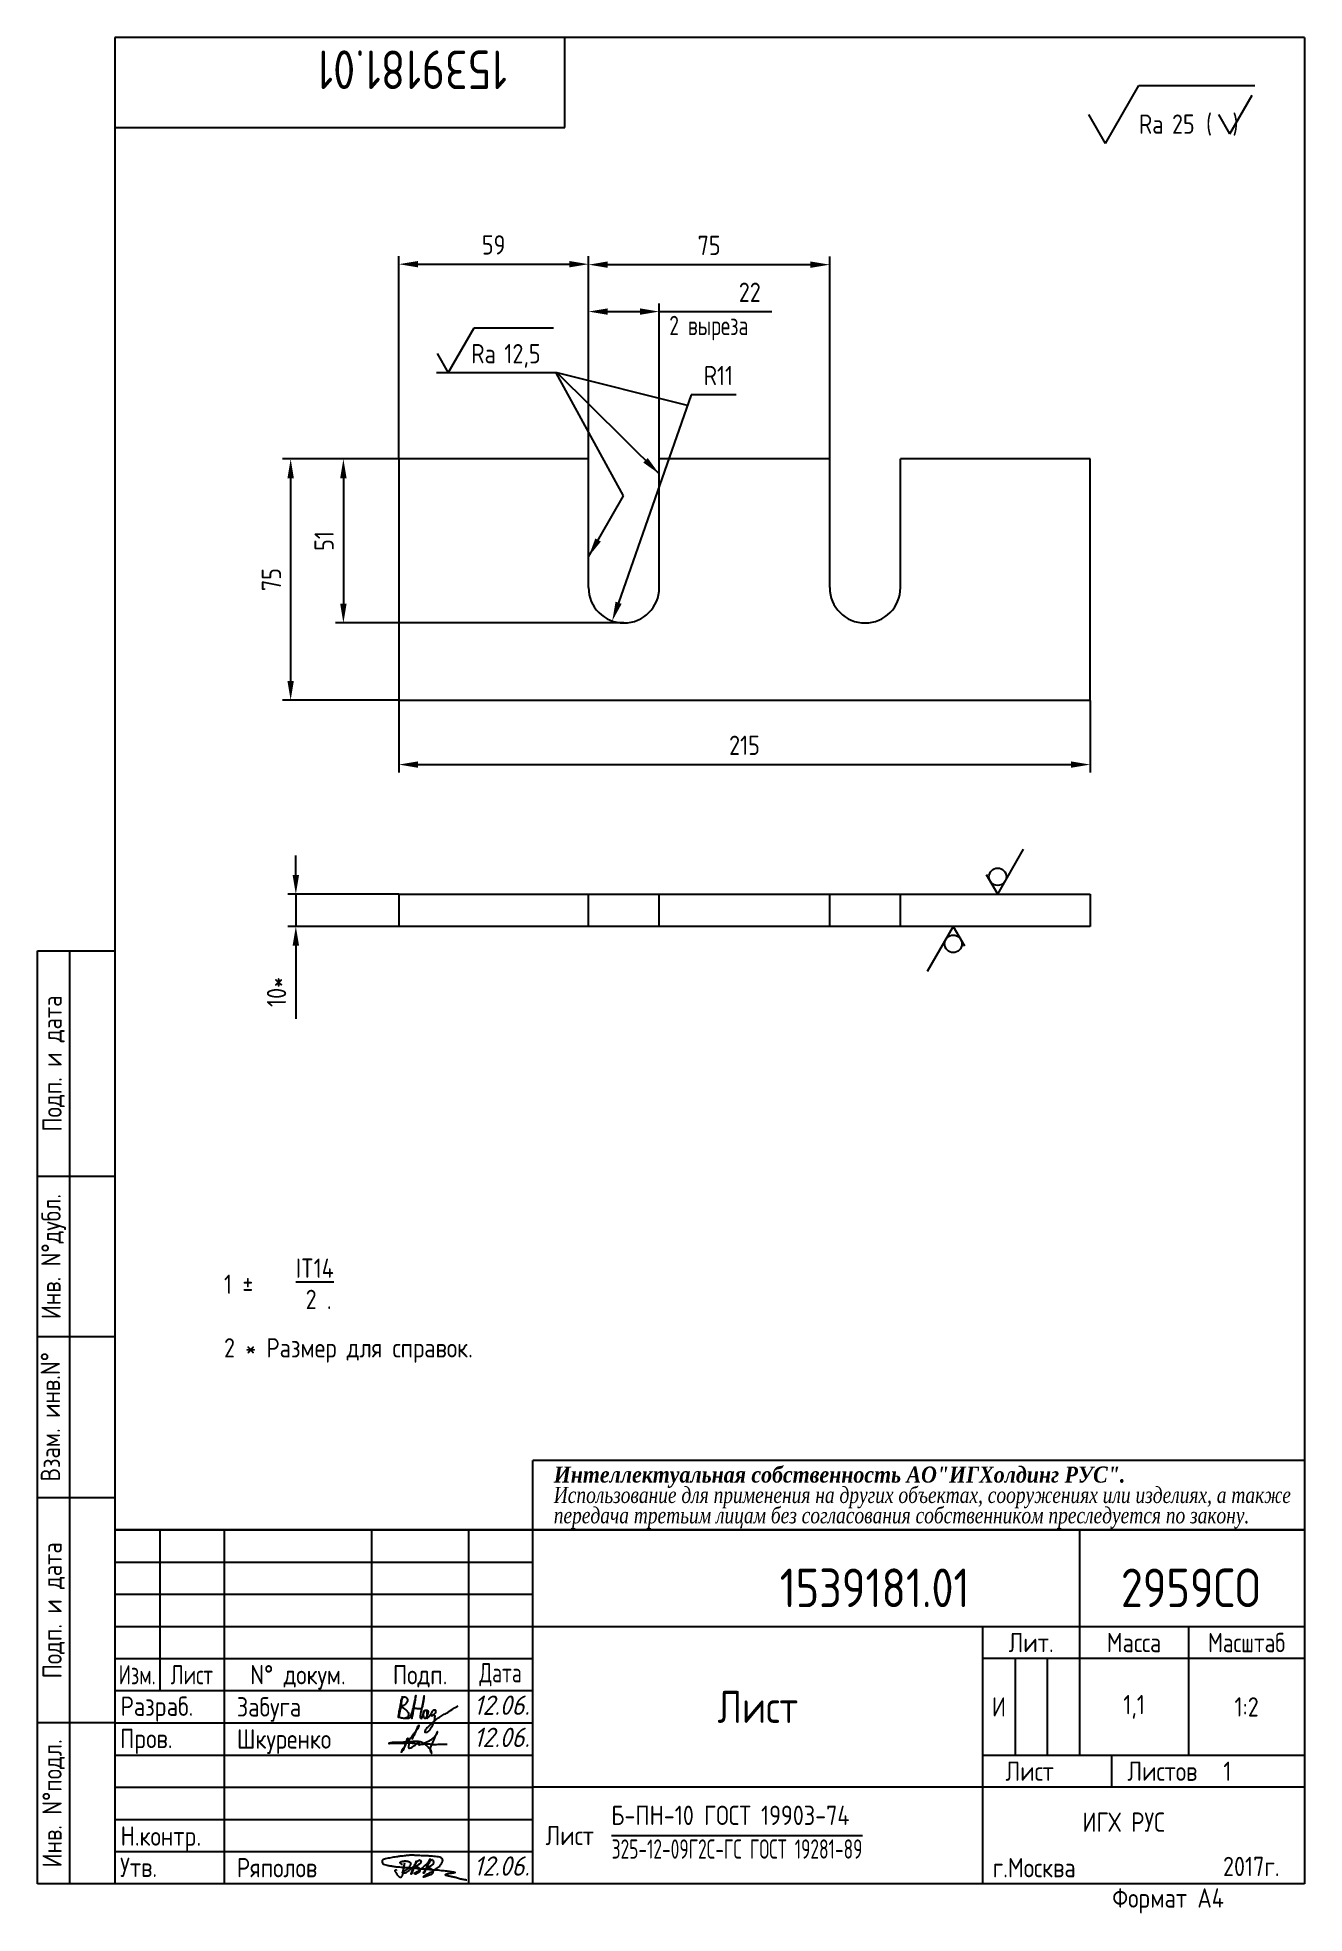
# Paper-space layout 'A4_protect' of a CAD drawing. Header units: millimetres. Extents: x 8 to 205, y 0 to 292.
# The model-space entities are those that its viewports show. They can reach past a viewport. Long polylines and large blocks are cut down to what shows.
import ezdxf
from ezdxf.enums import TextEntityAlignment as Align

# ---------------------------------------------------------------- set-up
doc = ezdxf.new("R2010")
doc.units = ezdxf.units.MM
doc.header["$LTSCALE"] = 0.2
for name, color, linetype in [('Bord', 1, 'Continuous'), ('Cont', 6, 'Continuous'), ('Dim', 7, 'Continuous'), ('Text', 3, 'Continuous'), ('Textb', 6, 'Continuous'), ('Vporti', 7, 'Continuous')]:
    doc.layers.add(name, color=color, linetype=linetype)
doc.layers.get('Vporti').off()
doc.styles.add('eskduhp', font='eskduhp.shx', dxfattribs={"oblique": 15})
doc.styles.add('Style1', font='romans.shx', dxfattribs={"width": 0.8})
doc.styles.add('Text1', font='', dxfattribs={"width": 0.8})
doc.styles.add('Text2', font='', dxfattribs={"width": 0.9})
doc.styles.get('Text1').set_extended_font_data('Times New Roman Cyr', italic=True, bold=True)
doc.styles.get('Text2').set_extended_font_data('Times New Roman Cyr', italic=True)
doc.dimstyles.new('Lin', dxfattribs={"dimtxt": 3, "dimasz": 3, "dimexe": 1.25, "dimexo": 0, "dimgap": 1, "dimtad": 1, "dimtoh": 1, "dimtxsty": 'Style1', "dimcen": 2.5, "dimclrt": 3, "dimadec": 0, "dimazin": 0, "dimtfac": 1, "dimtmove": 0, "dimatfit": 3, "dimldrblk": 'NONE', "dimfxl": 1, "dimarcsym": 0})
doc.dimstyles.new('Lin2', dxfattribs={"dimscale": 2, "dimtxt": 3, "dimasz": 3, "dimexe": 1.25, "dimexo": 0, "dimgap": 1.5, "dimtad": 1, "dimtxsty": 'Style1', "dimcen": 2.5, "dimclrt": 3, "dimadec": 0, "dimazin": 0, "dimtfac": 1, "dimtmove": 0, "dimatfit": 3, "dimldrblk": 'DOT', "dimfxl": 1, "dimarcsym": 0})
doc.dimstyles.new('Rad2_5', dxfattribs={"dimscale": 2.5, "dimtxt": 3, "dimasz": 3, "dimexe": 1.25, "dimexo": 0, "dimgap": 1.5, "dimtad": 1, "dimtoh": 1, "dimtxsty": 'Style1', "dimcen": 2.5, "dimclrt": 3, "dimadec": 0, "dimazin": 0, "dimtfac": 1, "dimtmove": 0, "dimatfit": 3, "dimfxl": 1, "dimarcsym": 0})

# ---------------------------------------------------------------- blocks, each defined once
blk = doc.blocks.new('A4')
at = {"layer": 'Bord'}
for p, q in [((20, 55), (85, 55)), ((20, 50), (85, 50)), ((20, 45), (85, 45)), ((160, 40), (160, 25)), ((165, 40), (165, 25)), ((20, 30), (85, 30)), ((20, 25), (85, 25)), ((20, 20), (85, 20)), ((20, 15), (85, 15)), ((20, 10), (85, 10))]:
    blk.add_line(p, q, dxfattribs=at)
at = {"layer": 'Cont'}
for p, q in [((205, 292), (20, 292)), ((20, 292), (20, 5)), ((90, 278), (90, 292)), ((205, 292), (205, 5)), ((20, 278), (90, 278)), ((8, 5), (8, 150)), ((8, 150), (20, 150)), ((13, 5), (13, 150)), ((8, 115), (20, 115)), ((20, 90), (8, 90)), ((20, 65), (8, 65)), ((205, 60), (20, 60)), ((20, 60), (205, 60)), ((27, 60), (27, 35)), ((37, 60), (37, 5)), ((60, 5), (60, 60)), ((75, 60), (75, 5)), ((85, 5), (85, 60)), ((170, 60), (170, 25)), ((85, 45), (205, 45)), ((155, 5), (155, 45)), ((187, 25), (187, 45)), ((20, 40), (85, 40)), ((205, 40), (155, 40)), ((85, 35), (20, 35)), ((20, 30), (8, 30)), ((155, 25), (205, 25)), ((175, 25), (175, 20)), ((205, 20), (85, 20)), ((20, 5), (8, 5)), ((205, 5), (20, 5))]:
    blk.add_line(p, q, dxfattribs=at)
at = {"layer": 'Text', "style": 'Style1', "width": 0.8}
for s, p in [('Подп. и дата', (10.5, 132.5)), ('Инв. N%%dдубл.', (10.5, 102.5)), ('Взам. инв.N%%d ', (10, 78.38)), ('Подп. и дата', (10.5, 47.5)), ('Инв. N%%dподл.', (10.5, 17.5))]:
    blk.add_text(s, height=3, rotation=90, dxfattribs=at).set_placement(p, align=Align.MIDDLE)
at = {"layer": 'Text', "style": 'Style1'}
for s, width, p in [('Лит.', 0.8, (162.5, 42.5)), ('Масса', 0.8, (178.5, 42.5)), ('Масштаб', 0.75, (196, 42.5)), ('Изм.', 0.7, (23.5, 37.5)), ('Лист', 0.7, (32, 37.5)), ('N%%d докум.', 0.8, (48.5, 37.5)), ('Подп.', 0.8, (67.5, 37.5)), ('Лист', 0.8, (162.27, 22.5)), ('Листов', 0.8, (182.9, 22.5))]:
    blk.add_text(s, height=3, dxfattribs=dict(at, width=width)).set_placement(p, align=Align.MIDDLE_CENTER)
at = {"layer": 'Text', "style": 'Style1', "width": 0.7}
blk.add_text('Дата', height=3, dxfattribs=at).set_placement((80, 37.5), align=Align.MIDDLE)
at = {"layer": 'Text', "style": 'Style1', "width": 0.8}
for s, p in [('Разpаб.', (20.92, 31.1)), ('Пpов.', (20.84, 26.08)), ('Н.контp.', (20.92, 10.92)), ('Утв.', (20.84, 6.06)), ('Фоpмат А4', (175.11, 1.29))]:
    blk.add_text(s, height=3, dxfattribs=at).set_placement(p)
for tag, p in [('И', (157.49, 32.5)), ('700', (178.5, 32.5)), ('1:20', (196, 32.5))]:
    blk.add_attdef(tag, text='', height=3, dxfattribs=at).set_placement(p, align=Align.MIDDLE)
blk.add_attdef('Сборочный_чертеж', text='', height=3, dxfattribs=at).set_placement((120, 21.3), align=Align.CENTER)
for tag, p in [('1', (171.12, 22.5)), ('2', (193, 22.5))]:
    blk.add_attdef(tag, text='', height=3, dxfattribs=at).set_placement(p, align=Align.MIDDLE_CENTER)
blk.add_attdef('ГОСТ_СОРТАМЕНТА', (98.19, 14), '', height=3, dxfattribs=at)
blk.add_attdef('ЛИСТ', text='', height=3, dxfattribs=at).set_placement((85.99, 12.5), align=Align.MIDDLE_LEFT)
at = {"layer": 'Text', "style": 'Style1', "width": 0.7}
blk.add_attdef('%%OГОСТ_ТЕХ._ТРЕБОВАНИЙ', text='', height=3, dxfattribs=at).set_placement((98.19, 8), align=Align.BOTTOM_LEFT)
at = {"layer": 'Textb', "style": 'Style1', "width": 0.8}
blk.add_attdef('1234567', (81, 290), '', height=6, rotation=180, dxfattribs=at)
blk.add_attdef('1234567', (123.4, 48), '', height=6, dxfattribs=at)
for tag, height, p in [('123ХЯ', 6, (183.62, 48)), ('НАИМЕНОВАНИЕ', 5, (120, 30))]:
    blk.add_attdef(tag, text='', height=height, dxfattribs=at).set_placement(p, align=Align.CENTER)
blk = doc.blocks.new('A$C314368CF')
at = {"layer": 'Text'}
for q in [(7.18, 6), (1.98, 3)]:
    blk.add_line((3.72, 0), q, dxfattribs=at)
at = {"layer": 'Text', "style": 'Style1', "width": 0.8}
blk.add_text('(  )', height=3, dxfattribs=at).set_placement((0, 0))
blk = doc.blocks.new('sherISO_17')
at = {"layer": 'Cont'}
for p, q in [((-30.94, -16.46), (-25.74, -7.46)), ((-25.74, -7.46), (-7.72, -7.46)), ((-30.94, -16.46), (-33.54, -11.96))]:
    blk.add_line(p, q, dxfattribs=at)
blk.add_blockref('A$C314368CF', (-15.31, -14.96))
at = {"layer": 'Textb', "style": 'Style1', "width": 0.8}
blk.add_text('Ra', height=3, dxfattribs=at).set_placement((-25.74, -14.96))
blk.add_attdef('25', (-20.6, -14.96), '', height=3, dxfattribs=at)
blk = doc.blocks.new('*D12')
at = {"layer": 'Defpoints', "color": 0, "transparency": 16777216}
for p in [(-326.37, -132.84), (-360, -207.84), (-326.37, -207.84)]:
    blk.add_point(p, dxfattribs=at)
at = {"layer": 'Dim', "color": 0, "lineweight": -2, "transparency": 16777216}
for p, q in [((-326.37, -132.84), (-362.5, -132.84)), ((-360, -138.84), (-360, -201.84)), ((-326.37, -207.84), (-362.5, -207.84))]:
    blk.add_line(p, q, dxfattribs=at)
at = {"layer": 'Dim', "color": 0, "transparency": 16777216}
for points in [[(-361, -138.84), (-359, -138.84), (-360, -132.84)], [(-361, -201.84), (-359, -201.84), (-360, -207.84)]]:
    blk.add_solid(points, dxfattribs=at)
at = {"layer": 'Dim', "color": 3, "transparency": 16777216, "insert": (-366, -170.34), "char_height": 6, "attachment_point": 5, "rotation": 90, "style": 'Style1'}
blk.add_mtext('75', dxfattribs=at)
blk = doc.blocks.new('_Dot')
at = {"color": 0, "linetype": 'ByBlock', "lineweight": -2}
blk.add_line((-0.5, 0), (-1, 0), dxfattribs=at)
at = {"color": 0, "linetype": 'ByBlock', "const_width": 0.5}
blk.add_lwpolyline([(-0.25, 0, 1), (0.25, 0, 1)], format="xyb", close=True, dxfattribs=at)
blk = doc.blocks.new('*D13')
at = {"layer": 'Defpoints', "color": 0, "transparency": 16777216}
for p in [(-326.37, -207.99), (-111.37, -207.99), (-111.37, -227.87)]:
    blk.add_point(p, dxfattribs=at)
at = {"layer": 'Dim', "color": 0, "lineweight": -2, "transparency": 16777216}
for p, q in [((-326.37, -207.99), (-326.37, -230.37)), ((-111.37, -207.99), (-111.37, -230.37)), ((-320.37, -227.87), (-117.37, -227.87))]:
    blk.add_line(p, q, dxfattribs=at)
at = {"layer": 'Dim', "color": 0, "transparency": 16777216}
for points in [[(-320.37, -226.87), (-320.37, -228.87), (-326.37, -227.87)], [(-117.37, -226.87), (-117.37, -228.87), (-111.37, -227.87)]]:
    blk.add_solid(points, dxfattribs=at)
at = {"layer": 'Dim', "color": 3, "transparency": 16777216, "insert": (-218.87, -221.87), "char_height": 6, "attachment_point": 5, "style": 'Style1'}
blk.add_mtext('215', dxfattribs=at)
blk = doc.blocks.new('*D14')
at = {"layer": 'Defpoints', "color": 0, "transparency": 16777216}
for p in [(-325.79, -132.84), (-343.6, -183.84), (-256.37, -183.84)]:
    blk.add_point(p, dxfattribs=at)
at = {"layer": 'Dim', "color": 0, "lineweight": -2, "transparency": 16777216}
for p, q in [((-325.79, -132.84), (-346.1, -132.84)), ((-343.6, -138.84), (-343.6, -177.84)), ((-256.37, -183.84), (-346.1, -183.84))]:
    blk.add_line(p, q, dxfattribs=at)
at = {"layer": 'Dim', "color": 0, "transparency": 16777216}
for points in [[(-344.6, -138.84), (-342.6, -138.84), (-343.6, -132.84)], [(-344.6, -177.84), (-342.6, -177.84), (-343.6, -183.84)]]:
    blk.add_solid(points, dxfattribs=at)
at = {"layer": 'Dim', "color": 3, "transparency": 16777216, "insert": (-349.6, -158.34), "char_height": 6, "attachment_point": 5, "rotation": 90, "style": 'Style1'}
blk.add_mtext('51', dxfattribs=at)
blk = doc.blocks.new('sherISO_01')
at = {"layer": 'Text'}
blk.add_line((4.04, 7), (16.36, 7), dxfattribs=at)
blk.add_lwpolyline([(-1.73, 3), (0, 0), (4.04, 7)], dxfattribs=at)
at = {"layer": 'Text', "style": 'Style1', "width": 0.8}
blk.add_text('Ra', height=3, dxfattribs=at).set_placement((3.58, 1.5))
blk.add_attdef('12,5', (8.73, 1.5), '', height=3, dxfattribs=at)
blk = doc.blocks.new('*D16')
at = {"layer": 'Defpoints', "color": 0, "transparency": 16777216}
for p in [(-267.37, -72.29), (-326.37, -132.84), (-267.37, -132.84)]:
    blk.add_point(p, dxfattribs=at)
at = {"layer": 'Dim', "color": 0, "lineweight": -2, "transparency": 16777216}
for p, q in [((-326.37, -132.84), (-326.37, -69.79)), ((-267.37, -132.84), (-267.37, -69.79)), ((-320.37, -72.29), (-273.37, -72.29))]:
    blk.add_line(p, q, dxfattribs=at)
at = {"layer": 'Dim', "color": 0, "transparency": 16777216}
for points in [[(-320.37, -71.29), (-320.37, -73.29), (-326.37, -72.29)], [(-273.37, -71.29), (-273.37, -73.29), (-267.37, -72.29)]]:
    blk.add_solid(points, dxfattribs=at)
at = {"layer": 'Dim', "color": 3, "transparency": 16777216, "insert": (-296.87, -66.29), "char_height": 6, "attachment_point": 5, "style": 'Style1'}
blk.add_mtext('59', dxfattribs=at)
blk = doc.blocks.new('*D17')
at = {"layer": 'Defpoints', "color": 0, "transparency": 16777216}
for p in [(-245.37, -87.03), (-267.37, -132.84), (-245.37, -132.84)]:
    blk.add_point(p, dxfattribs=at)
at = {"layer": 'Dim', "color": 0, "lineweight": -2, "transparency": 16777216}
for p, q in [((-267.37, -132.84), (-267.37, -84.53)), ((-261.37, -87.03), (-251.37, -87.03)), ((-245.37, -132.84), (-245.37, -84.53)), ((-245.37, -87.03), (-210.33, -87.03))]:
    blk.add_line(p, q, dxfattribs=at)
at = {"layer": 'Dim', "color": 0, "transparency": 16777216}
for points in [[(-261.37, -86.03), (-261.37, -88.03), (-267.37, -87.03)], [(-251.37, -86.03), (-251.37, -88.03), (-245.37, -87.03)]]:
    blk.add_solid(points, dxfattribs=at)
at = {"layer": 'Dim', "color": 3, "transparency": 16777216, "insert": (-217.22, -81.03), "char_height": 6, "attachment_point": 5, "style": 'Style1'}
blk.add_mtext('22', dxfattribs=at)
blk = doc.blocks.new('*D18')
at = {"layer": 'Defpoints', "color": 0, "transparency": 16777216}
for p in [(-192.37, -72.44), (-267.37, -132.84), (-192.37, -132.84)]:
    blk.add_point(p, dxfattribs=at)
at = {"layer": 'Dim', "color": 0, "lineweight": -2, "transparency": 16777216}
for p, q in [((-267.37, -132.84), (-267.37, -69.94)), ((-192.37, -132.84), (-192.37, -69.94)), ((-261.37, -72.44), (-198.37, -72.44))]:
    blk.add_line(p, q, dxfattribs=at)
at = {"layer": 'Dim', "color": 0, "transparency": 16777216}
for points in [[(-261.37, -71.44), (-261.37, -73.44), (-267.37, -72.44)], [(-198.37, -71.44), (-198.37, -73.44), (-192.37, -72.44)]]:
    blk.add_solid(points, dxfattribs=at)
at = {"layer": 'Dim', "color": 3, "transparency": 16777216, "insert": (-229.87, -66.44), "char_height": 6, "attachment_point": 5, "style": 'Style1'}
blk.add_mtext('75', dxfattribs=at)
blk = doc.blocks.new('*D19')
at = {"layer": 'Defpoints', "color": 0, "transparency": 16777216}
for p in [(-256.37, -172.84), (-260, -183.22)]:
    blk.add_point(p, dxfattribs=at)
at = {"layer": 'Dim', "color": 0, "lineweight": -2, "transparency": 16777216}
for p, q in [((-235.46, -112.92), (-258.02, -177.56)), ((-221.49, -112.92), (-235.46, -112.92))]:
    blk.add_line(p, q, dxfattribs=at)
at = {"layer": 'Dim', "color": 0, "transparency": 16777216}
blk.add_solid([(-258.96, -177.23), (-257.07, -177.89), (-260, -183.22)], dxfattribs=at)
at = {"layer": 'Dim', "color": 3, "transparency": 16777216, "insert": (-226.97, -106.92), "char_height": 6, "attachment_point": 5, "style": 'Style1'}
blk.add_mtext('R11', dxfattribs=at)
blk = doc.blocks.new('*D21')
at = {"layer": 'Defpoints', "color": 0, "transparency": 16777216}
for p in [(-326.37, -268.18), (-358.39, -278.18), (-326.37, -278.18)]:
    blk.add_point(p, dxfattribs=at)
at = {"layer": 'Dim', "color": 0, "lineweight": -2, "transparency": 16777216}
for p, q in [((-358.39, -262.18), (-358.39, -256.18)), ((-326.37, -268.18), (-360.89, -268.18)), ((-358.39, -268.18), (-358.39, -278.18)), ((-326.37, -278.18), (-360.89, -278.18)), ((-358.39, -284.18), (-358.39, -306.92))]:
    blk.add_line(p, q, dxfattribs=at)
at = {"layer": 'Dim', "color": 0, "transparency": 16777216}
for points in [[(-359.39, -262.18), (-357.39, -262.18), (-358.39, -268.18)], [(-359.39, -284.18), (-357.39, -284.18), (-358.39, -278.18)]]:
    blk.add_solid(points, dxfattribs=at)
at = {"layer": 'Dim', "color": 3, "transparency": 16777216, "insert": (-364.39, -298.55), "char_height": 6, "attachment_point": 5, "rotation": 90, "style": 'Style1'}
blk.add_mtext('10*', dxfattribs=at)
blk = doc.blocks.new('sherISO_09')
at = {"layer": 'Text'}
for q in [(4.04, 7), (-1.73, 3)]:
    blk.add_line((0, 0), q, dxfattribs=at)
blk.add_circle((0, 2.71), 1.35, dxfattribs=at)

msp = doc.modelspace()

# ---------------------------------------------------------------- linework, layer by layer
at = {"layer": 'Cont'}
for p, q in [((-326.371, -132.838), (-326.371, -207.838)), ((-267.371, -132.838), (-326.371, -132.838)), ((-267.371, -172.838), (-267.371, -132.838)), ((-245.371, -172.838), (-245.371, -132.838)), ((-192.371, -132.838), (-245.371, -132.838)), ((-192.371, -172.838), (-192.371, -132.838)), ((-111.371, -132.838), (-170.371, -132.838)), ((-170.371, -172.838), (-170.371, -132.838)), ((-111.371, -207.838), (-111.371, -132.838)), ((-326.371, -207.838), (-111.371, -207.838)), ((-326.371, -268.177), (-326.371, -278.177)), ((-326.371, -268.177), (-111.371, -268.177)), ((-267.371, -278.177), (-267.371, -268.177)), ((-245.371, -278.177), (-245.371, -268.177)), ((-192.371, -278.177), (-192.371, -268.177)), ((-170.371, -278.177), (-170.371, -268.177)), ((-111.371, -268.177), (-111.371, -278.177)), ((-111.371, -278.177), (-326.371, -278.177))]:
    msp.add_line(p, q, dxfattribs=at)
for centre in [(-256.371, -172.838), (-181.371, -172.838)]:
    msp.add_arc(centre, 11, 180, 0, dxfattribs=at)

# ---------------------------------------------------------------- block references
at = {"layer": 'Dim', "xscale": 2, "yscale": 2, "zscale": 2}
msp.add_blockref('sherISO_09', (-140.137, -268.177), dxfattribs=at)
at = {"layer": 'Dim', "xscale": 2, "yscale": 2, "zscale": 2, "rotation": 180}
msp.add_blockref('sherISO_09', (-153.956, -278.177), dxfattribs=at)
at = {"layer": 'Text', "xscale": 2, "yscale": 2, "zscale": 2}
msp.add_blockref('sherISO_01', (-311.002, -106.109), dxfattribs=at).add_auto_attribs({'12,5': '12,5'})

# ---------------------------------------------------------------- texts
at = {"layer": 'Text', "color": 3, "style": 'Style1', "width": 0.7}
msp.add_text('2 выреза', height=6, dxfattribs=at).set_placement((-242.252, -94.343))

# ---------------------------------------------------------------- dimensions: what is measured, and where the dimension line sits
at = {"layer": 'Dim'}
for base, p1, p2, picture, middle in [((-267.371, -72.29), (-326.371, -132.838), (-267.371, -132.838), '*D16', (-296.871, -66.29)), ((-192.371, -72.445), (-267.371, -132.838), (-192.371, -132.838), '*D18', (-229.871, -66.445))]:
    dim = msp.add_linear_dim(base=base, p1=p1, p2=p2, dimstyle='Rad2_5', override={"dimscale": 2}, dxfattribs=at)
    dim.commit()
    dim.dimension.update_dxf_attribs({"geometry": picture, "text_midpoint": middle})
dim = msp.add_linear_dim(base=(-245.371, -87.033), p1=(-267.371, -132.838), p2=(-245.371, -132.838), dimstyle='Rad2_5', override={"dimscale": 2}, dxfattribs=at)
dim.commit()
dim.dimension.update_dxf_attribs({"geometry": '*D17', "text_midpoint": (-217.22, -87.033), "dimtype": 160})
dim = msp.add_radius_dim(center=(-256.371, -172.838), mpoint=(-259.996, -183.223), dimstyle='Rad2_5', override={"dimscale": 2, "dimtmove": 1}, dxfattribs=at)
dim.commit()
dim.dimension.update_dxf_attribs({"geometry": '*D19', "text_midpoint": (-235.458, -112.92), "dimtype": 164})
for base, p1, p2, picture, middle in [((-359.995, -207.838), (-326.371, -132.838), (-326.371, -207.838), '*D12', (-365.995, -170.338)), ((-343.602, -183.838), (-325.79, -132.838), (-256.371, -183.838), '*D14', (-349.602, -158.338))]:
    dim = msp.add_linear_dim(base=base, p1=p1, p2=p2, angle=90, dimstyle='Lin2', dxfattribs=at)
    dim.commit()
    dim.dimension.update_dxf_attribs({"geometry": picture, "text_midpoint": middle})
dim = msp.add_linear_dim(base=(-111.371, -227.874), p1=(-326.371, -207.992), p2=(-111.371, -207.992), dimstyle='Lin2', dxfattribs=at)
dim.commit()
dim.dimension.update_dxf_attribs({"geometry": '*D13', "text_midpoint": (-218.871, -221.874)})
dim = msp.add_linear_dim(base=(-358.394, -278.177), p1=(-326.371, -268.177), p2=(-326.371, -278.177), angle=90, text='<>*', dimstyle='Lin2', dxfattribs=at)
dim.commit()
dim.dimension.update_dxf_attribs({"geometry": '*D21', "text_midpoint": (-364.394, -298.549)})

# ---------------------------------------------------------------- leaders
for points, dimstyle, override in [([(-236.595, -116.177), (-277.097, -106.109), (-314.618, -106.109)], 'Lin', {"dimscale": 2}), ([(-267.371, -163.237), (-256.498, -144.263), (-277.475, -106.109)], 'Rad2_5', {"dimscale": 2, "dimgap": 1.5, "dimtad": 0})]:
    msp.add_leader(points, dimstyle=dimstyle, override=override, dxfattribs=at)
at = {"layer": 'Dim', "annotation_type": 0, "has_hookline": 1, "hookline_direction": 0}
msp.add_leader([(-245.371, -137.5), (-277.097, -106.109), (-303.279, -106.109)], dimstyle='Rad2_5', override={"dimscale": 2, "dimgap": 1.5, "dimtad": 0}, dxfattribs=at)

psp = doc.layouts.new('A4_protect')

# ---------------------------------------------------------------- linework, layer by layer
at = {"layer": 'Cont'}
for p, q in [((205, 292), (205, 5)), ((85, 60), (85, 70.81)), ((205, 70.81), (85, 70.81))]:
    psp.add_line(p, q, dxfattribs=at)
at = {"layer": 'Text', "color": 2}
for points, knots in [([(64.72, 34.15), (64.68, 33.92), (64.6, 33.49), (64.54, 32.89), (64.45, 32.34), (64.31, 31.79), (64.26, 31.35), (64.04, 30.52), (64.24, 31.69), (64.34, 32.24), (64.48, 32.92), (64.56, 33.48), (64.66, 33.95), (65.01, 34.08), (65.24, 34.02), (65.44, 33.87), (65.54, 33.64), (65.53, 33.32), (65.35, 33.03), (65.04, 32.77), (64.84, 32.62), (64.36, 32.47), (64.61, 32.47), (64.76, 32.41), (65.01, 32.27), (65.28, 32.02), (65.6, 31.71), (65.75, 31.29), (65.57, 30.82), (65, 30.68), (64.59, 30.72), (63.96, 31.03), (64.74, 30.75), (65.09, 30.74), (65.49, 30.74), (65.79, 30.78), (65.99, 30.95), (66.19, 31.32), (66.26, 31.78), (66.39, 32.26), (66.53, 32.71), (66.61, 33.18), (66.73, 33.66), (66.91, 34.67), (66.69, 33.43), (66.56, 32.74), (66.44, 31.97), (66.29, 31.4), (66.24, 31.11), (66.21, 30.91), (66.18, 30.44), (66.36, 31.32), (66.42, 31.67), (66.46, 32.01), (66.46, 32.37), (66.78, 32.27), (67.02, 32.27), (67.29, 32.25), (67.51, 32.27), (67.86, 32.25), (67.92, 32.79), (68.04, 33.3), (68.08, 33.65), (68.16, 34.36), (68.01, 33.87), (67.99, 33.51), (67.89, 32.98), (67.77, 32.46), (67.68, 31.97), (67.56, 31.5), (67.51, 31.18), (67.5, 30.94), (67.53, 30.78), (67.71, 30.65), (67.9, 30.96), (67.99, 31.58), (67.99, 31.21), (67.99, 31.06), (68.02, 30.91), (68.11, 30.75), (68.29, 30.73), (68.47, 30.8), (68.56, 31), (68.62, 31.22), (68.61, 31.47), (68.59, 31.71), (68.37, 32.12), (67.98, 31.75), (67.99, 31.21), (68.01, 31.77), (68.27, 32.01), (68.8, 31.94), (68.65, 31.35), (68.56, 31.11), (68.56, 30.64), (68.75, 30.88), (68.88, 31.02), (69.07, 31.2), (69.18, 31.36), (69.27, 31.53), (69.39, 31.71), (69.47, 31.98), (69.84, 32.12), (69.92, 31.84), (69.89, 31.64), (69.75, 31.42), (69.58, 31.28), (69.1, 30.96), (69.65, 31.35), (69.8, 30.9), (69.71, 30.57), (69.6, 30.13), (69.4, 29.64), (69.14, 29.11), (68.82, 28.7), (68.11, 28.3), (68.4, 29.03), (68.62, 29.33), (69.03, 29.69), (69.44, 30.05), (69.95, 30.51), (70.47, 30.87), (71.09, 31.28), (71.88, 31.65), (72.61, 32.2), (73.17, 32.52), (73.42, 32.67)], [0, 0, 0, 0, 0.704246, 1.310147, 1.799764, 2.401133, 2.935532, 3.363991, 4.096503, 4.784537, 5.575952, 6.013819, 6.575352, 6.799784, 7.061815, 7.267222, 7.520135, 7.804233, 8.164277, 8.533753, 8.935575, 9.204737, 9.340357, 9.449579, 9.75346, 10.152326, 10.566296, 11.07627, 11.37984, 11.969911, 12.578922, 12.873825, 13.389389, 13.876864, 14.249143, 14.521941, 14.758727, 15.023725, 15.743866, 16.141888, 16.523389, 17.160049, 17.52203, 18.181556, 18.961236, 19.606369, 20.741936, 21.138471, 21.382851, 21.616803, 21.818529, 22.407338, 22.899023, 23.212483, 23.484649, 23.709447, 24.000519, 24.26074, 24.504992, 24.670079, 25.21387, 25.726524, 26.252986, 26.658386, 26.836677, 27.361834, 27.965697, 28.356001, 28.999129, 29.454957, 29.792458, 29.986939, 30.164853, 30.249506, 30.58203, 31.039195, 31.214983, 31.387993, 31.535916, 31.673558, 31.902314, 32.00356, 32.248589, 32.50955, 32.698251, 32.97257, 33.269722, 33.814812, 34.041054, 34.353913, 34.769616, 35.13238, 35.549334, 36.137368, 36.30948, 36.477469, 36.744389, 37.016734, 37.234315, 37.330506, 37.591569, 37.852644, 38.200429, 38.325203, 38.614461, 38.799029, 39.071413, 39.406271, 39.755675, 40.036013, 40.477723, 40.848223, 41.371651, 42.107293, 42.536445, 43.097528, 43.58638, 44.058076, 44.359962, 45.218829, 45.703811, 46.416853, 47.107262, 47.930622, 49.004558, 49.866842, 49.866842, 49.866842, 49.866842]), ([(66.27, 27.41), (66.33, 27.57), (66.45, 27.86), (66.62, 28.21), (66.79, 28.6), (66.97, 29), (67.03, 29.37), (67.41, 29.78), (67.15, 29.17), (66.98, 28.93), (66.67, 28.55), (66.44, 28.17), (66.13, 27.8), (65.87, 27.49), (65.62, 27.13), (65.34, 26.78), (65.13, 26.4), (64.89, 26.03), (64.68, 25.8), (64.48, 25.32), (64.91, 25.78), (65, 26.05), (65.13, 26.38), (65.24, 26.74), (65.37, 27.11), (65.61, 27.88), (65.76, 27.14), (65.74, 26.77), (65.71, 26.44), (65.66, 25.99), (66.04, 26.12), (66.28, 26.27), (66.51, 26.41), (66.75, 26.59), (67, 26.78), (67.16, 26.95), (67.4, 27.16), (67.26, 26.82), (67.16, 26.52), (67.72, 26.72), (68.06, 26.85), (68.56, 27.05), (69.04, 27.27), (69.53, 27.62), (69.91, 28.03), (70.14, 28.32), (70.23, 28.78), (69.7, 27.73), (69.57, 27.31), (69.25, 26.62), (69.11, 26.21), (69, 25.83), (69.09, 25.54), (69.36, 25.11), (69.18, 25.83), (68.89, 26.04), (68.55, 26.43), (68.16, 26.75), (67.64, 27.06), (66.93, 27.13), (66.02, 27.09), (64.94, 26.98), (63.86, 26.93), (63.23, 26.98), (62.35, 26.77), (63.05, 26.86), (63.46, 26.86), (64.09, 26.86), (64.72, 26.85), (65.34, 26.89), (65.95, 26.88), (66.66, 26.89), (67.33, 26.69), (67.99, 26.71), (68.65, 26.83), (69.53, 26.58), (70.37, 26.73), (71.12, 26.71), (71.48, 26.72), (71.68, 26.72)], [0, 0, 0, 0, 0.514592, 0.946593, 1.175375, 1.770874, 2.206668, 2.47067, 2.860875, 3.313465, 3.621694, 4.275286, 4.651146, 5.05266, 5.505374, 5.960787, 6.382047, 6.839101, 7.229852, 7.472422, 7.888014, 8.229719, 8.503222, 8.927439, 9.330906, 9.877143, 10.332813, 10.751992, 11.118329, 11.4303, 11.720298, 11.984625, 12.34335, 12.525686, 12.875971, 13.250099, 13.341267, 13.641861, 13.809901, 14.214909, 14.72298, 15.197181, 15.743716, 16.337236, 16.983584, 17.362049, 17.54791, 18.038749, 19.230688, 19.806391, 20.152685, 20.571949, 20.915971, 21.168841, 21.58113, 22.112216, 22.502033, 23.052058, 23.6492, 24.281327, 25.148684, 26.378352, 27.620019, 28.14026, 28.698851, 29.054914, 29.513452, 30.144852, 30.857986, 31.444454, 31.98052, 32.700452, 33.55307, 34.056844, 34.670718, 35.553077, 36.703554, 37.196062, 37.797992, 37.797992, 37.797992, 37.797992]), ([(64.74, 7.99), (64.69, 8), (64.61, 8.03), (64.51, 8.12), (64.42, 8.19), (64.36, 8.31), (64.44, 8.39), (64.56, 8.46), (64.73, 8.51), (64.93, 8.54), (65.17, 8.57), (65.39, 8.54), (65.62, 8.49), (65.82, 8.4), (66.02, 8.25), (66.03, 8.04), (65.95, 7.88), (65.85, 7.72), (65.74, 7.56), (65.6, 7.4), (65.47, 7.24), (65.32, 7.14), (65.2, 7.04), (65.06, 6.98), (64.92, 6.92), (64.81, 6.86), (64.73, 6.83), (64.69, 6.77), (64.76, 6.72), (64.84, 6.71), (64.97, 6.69), (65.12, 6.69), (65.29, 6.74), (65.49, 6.81), (65.67, 6.96), (65.83, 7.13), (66.01, 7.27), (66.16, 7.43), (66.31, 7.55), (66.41, 7.66), (66.5, 7.76), (66.64, 7.91), (66.76, 8.15), (66.86, 8.3), (66.92, 8.58), (66.8, 8.28), (66.77, 8.06), (66.61, 7.71), (66.52, 7.43), (66.43, 7.19), (66.32, 6.93), (66.24, 6.74), (66.03, 6.39), (66.19, 6.79), (66.28, 7.07), (66.45, 7.36), (66.58, 7.62), (66.65, 7.81), (66.76, 8.02), (66.89, 8.2), (66.97, 8.37), (67.09, 8.5), (67.22, 8.66), (67.42, 8.72), (67.59, 8.65), (67.65, 8.49), (67.6, 8.32), (67.47, 8.13), (67.27, 7.99), (67.12, 7.84), (66.97, 7.78), (66.88, 7.74), (66.69, 7.71), (66.92, 7.69), (67.05, 7.62), (67.22, 7.55), (67.32, 7.41), (67.42, 7.29), (67.46, 7.16), (67.46, 6.99), (67.37, 6.82), (67.2, 6.68), (66.98, 6.56), (66.8, 6.48), (66.59, 6.54), (66.7, 6.72), (66.85, 6.78), (67.02, 6.89), (67.18, 6.98), (67.31, 7.08), (67.43, 7.15), (67.52, 7.23), (67.62, 7.3), (67.72, 7.39), (67.85, 7.49), (68.03, 7.64), (68.22, 7.81), (68.4, 7.99), (68.55, 8.11), (68.69, 8.23), (68.77, 8.36), (68.89, 8.46), (68.99, 8.59), (69.05, 8.7), (69.06, 8.89), (68.91, 8.7), (68.85, 8.56), (68.75, 8.31), (68.67, 8.08), (68.57, 7.84), (68.5, 7.6), (68.4, 7.4), (68.3, 7.17), (68.24, 6.96), (68.17, 6.76), (68.13, 6.65), (67.96, 6.61), (68.19, 6.95), (68.32, 7.16), (68.5, 7.49), (68.62, 7.7), (68.75, 7.94), (68.91, 8.22), (69.04, 8.51), (69.18, 8.69), (69.36, 8.8), (69.52, 8.63), (69.57, 8.43), (69.56, 8.24), (69.51, 8.07), (69.4, 7.95), (69.26, 7.84), (69.1, 7.73), (68.94, 7.65), (68.78, 7.61), (68.68, 7.59), (68.46, 7.6), (68.64, 7.56), (68.72, 7.52), (68.84, 7.5), (68.96, 7.45), (69.09, 7.43), (69.19, 7.34), (69.27, 7.24), (69.35, 7.13), (69.4, 7.01), (69.44, 6.88), (69.45, 6.75), (69.43, 6.61), (69.32, 6.5), (69.17, 6.39), (68.97, 6.35), (68.76, 6.27), (68.54, 6.17), (68.28, 6.1), (68.14, 6.06), (67.99, 6.04), (68.09, 6.2), (68.18, 6.26), (68.39, 6.4), (68.63, 6.5), (68.9, 6.66), (69.12, 6.78), (69.27, 6.85), (69.41, 6.94), (69.56, 7.05), (69.78, 7.2), (70.05, 7.38), (70.31, 7.56), (70.54, 7.74), (70.67, 7.91), (70.8, 8.06), (70.87, 8.22), (70.94, 8.36), (70.99, 8.54), (71.02, 8.75), (70.78, 9.1), (70.24, 9.21), (69.66, 9.25), (69.14, 9.28), (68.63, 9.35), (68.14, 9.37), (67.67, 9.36), (67.24, 9.4), (66.85, 9.4), (66.53, 9.43), (66.22, 9.45), (65.88, 9.43), (65.54, 9.41), (65.18, 9.35), (64.79, 9.29), (64.43, 9.28), (64.1, 9.23), (63.75, 9.14), (63.35, 9.15), (62.95, 8.99), (62.53, 8.97), (62.15, 8.86), (61.82, 8.81), (61.6, 8.67), (61.54, 8.44), (61.59, 8.22), (61.83, 8), (62.16, 7.95), (62.57, 7.82), (63.05, 7.77), (63.5, 7.67), (63.92, 7.63), (64.29, 7.63), (64.68, 7.56), (65.25, 7.55), (65.82, 7.45), (66.48, 7.48), (67.1, 7.38), (67.7, 7.33), (68.3, 7.33), (68.89, 7.24), (69.56, 7.17), (70.21, 7.16), (70.73, 7.08), (71.18, 7.04), (71.6, 7.02), (71.98, 6.94), (72.3, 6.9), (72.58, 6.86), (72.75, 6.85), (72.99, 6.75), (72.75, 6.68), (72.58, 6.64), (72.28, 6.6), (71.94, 6.54), (71.67, 6.53), (71.22, 6.36), (71.79, 6.29), (72.11, 6.21), (72.65, 6.09), (73.18, 5.97), (73.74, 5.77), (74.21, 5.7), (74.55, 5.65), (74.68, 5.63), (74.75, 5.62)], [0, 0, 0, 0, 0.153866, 0.270441, 0.388867, 0.510533, 0.592156, 0.71333, 0.90842, 1.11344, 1.349254, 1.61246, 1.782219, 2.047249, 2.291879, 2.451528, 2.651081, 2.806158, 3.017979, 3.227348, 3.462381, 3.633009, 3.75766, 3.920516, 4.080796, 4.214529, 4.291786, 4.349969, 4.397594, 4.50822, 4.594826, 4.799244, 4.954392, 5.128468, 5.437537, 5.632649, 5.842485, 6.094987, 6.293219, 6.410959, 6.551192, 6.687808, 7.022147, 7.294342, 7.425356, 7.52079, 7.946481, 8.313051, 8.59833, 8.833695, 9.090496, 9.427695, 9.601191, 9.883219, 10.093306, 10.673943, 10.798776, 10.974628, 11.287247, 11.486184, 11.648652, 11.848902, 12.027194, 12.25348, 12.40059, 12.537783, 12.716293, 12.91523, 13.208551, 13.438489, 13.549668, 13.67779, 13.77127, 13.930001, 14.029091, 14.272112, 14.434836, 14.547084, 14.739051, 14.830983, 15.061241, 15.268922, 15.500489, 15.788979, 15.879568, 16.024283, 16.221854, 16.418714, 16.593102, 16.783247, 16.91018, 17.018213, 17.135263, 17.278205, 17.430482, 17.620087, 17.979626, 18.191789, 18.388716, 18.565718, 18.714854, 18.857929, 19.039974, 19.171375, 19.283034, 19.400085, 19.618058, 19.882245, 20.150781, 20.377854, 20.649532, 20.89723, 21.042543, 21.40016, 21.557817, 21.667145, 21.752781, 21.926256, 22.412297, 22.813145, 22.961412, 23.171289, 23.607257, 23.940428, 24.110007, 24.291214, 24.48084, 24.697609, 24.904078, 25.034245, 25.218018, 25.407651, 25.573473, 25.787447, 25.930292, 26.051316, 26.18846, 26.285312, 26.406799, 26.52425, 26.630463, 26.793722, 26.898606, 27.029313, 27.171012, 27.314101, 27.419918, 27.580557, 27.709367, 27.829268, 28.024364, 28.266961, 28.41242, 28.705761, 28.989137, 29.187748, 29.233768, 29.332802, 29.529535, 29.667094, 30.039923, 30.332117, 30.61061, 30.769982, 30.856778, 31.109923, 31.313488, 31.656425, 32.066331, 32.296628, 32.49714, 32.710276, 32.891468, 33.014834, 33.177747, 33.444503, 33.618009, 34.409008, 34.914636, 35.419802, 35.95397, 36.458179, 36.88069, 37.388403, 37.738353, 38.034261, 38.353468, 38.693154, 39.037638, 39.391136, 39.787481, 40.203773, 40.488977, 40.784975, 41.26625, 41.668005, 42.070065, 42.499388, 42.869834, 43.079573, 43.213439, 43.554591, 43.717296, 44.153724, 44.506336, 45.019111, 45.587859, 45.90191, 46.270392, 46.703958, 47.093115, 47.952647, 48.44014, 49.079253, 49.808223, 50.268654, 50.851051, 51.604831, 52.298429, 52.776925, 53.1907, 53.661988, 54.042386, 54.348524, 54.616841, 54.853814, 54.983777, 55.126096, 55.333328, 55.613101, 56.008732, 56.315809, 56.59982, 56.87931, 57.399251, 57.889617, 58.432507, 59.066698, 59.660314, 59.862668, 60.07277, 60.07277, 60.07277, 60.07277]), ([(63.88, 7.15), (63.83, 7.14), (63.74, 7.13), (63.63, 7.1), (63.5, 7), (63.64, 6.87), (63.71, 6.73), (63.83, 6.55), (63.96, 6.34), (64.14, 6.16), (64.28, 6.06), (64.43, 6.02), (64.59, 6.05), (64.71, 6.16), (64.78, 6.41), (64.82, 6.69), (64.88, 7.02), (64.92, 7.29), (64.95, 7.54), (65.04, 7.81), (65.07, 8.05), (65.11, 8.21), (65.13, 8.26)], [0, 0, 0, 0, 0.15847, 0.269731, 0.363591, 0.555514, 0.688037, 0.848606, 1.204359, 1.433632, 1.58673, 1.729549, 1.880686, 2.057874, 2.19169, 2.63505, 2.928153, 3.184121, 3.441863, 3.696117, 4.025873, 4.178055, 4.178055, 4.178055, 4.178055])]:
    psp.add_open_spline(points, degree=3, knots=knots, dxfattribs=at)

# ---------------------------------------------------------------- block references
ref = psp.add_blockref('A4', (0, 0))
ref.add_attrib('123ХЯ', '2959СО', dxfattribs={"layer": 'Textb', "height": 6, "style": 'Style1', "width": 0.8}).set_placement((187.29, 48), align=Align.CENTER)
ref.add_attrib('1234567', '1539181.01', (123.4, 48), dxfattribs={"layer": 'Textb', "height": 6, "style": 'Style1', "width": 0.8})
ref.add_attrib('НАИМЕНОВАНИЕ', 'Лист', dxfattribs={"layer": 'Textb', "height": 5, "style": 'Style1', "width": 0.8}).set_placement((120, 30), align=Align.CENTER)
ref.add_attrib('ЛИСТ', 'Лист', dxfattribs={"layer": 'Text', "height": 3, "style": 'Style1', "width": 0.8}).set_placement((87, 12.5), align=Align.MIDDLE_LEFT)
ref.add_attrib('ГОСТ_СОРТАМЕНТА', 'Б-ПН-10 ГОСТ 19903-74', (97.21, 14.14), dxfattribs={"layer": 'Text', "height": 3, "style": 'Style1', "width": 0.8})
ref.add_attrib('%%OГОСТ_ТЕХ._ТРЕБОВАНИЙ', '%%O325-12-09Г2С-ГС ГОСТ 19281-89', dxfattribs={"layer": 'Text', "height": 3, "style": 'Style1', "width": 0.63}).set_placement((97.27, 8), align=Align.BOTTOM_LEFT)
ref.add_attrib('И', 'И', dxfattribs={"layer": 'Text', "height": 3, "style": 'Style1', "width": 0.8}).set_placement((157.49, 32.5), align=Align.MIDDLE)
ref.add_attrib('700', '1,1', dxfattribs={"layer": 'Text', "height": 3, "style": 'Style1', "width": 0.8}).set_placement((178.5, 32.5), align=Align.MIDDLE)
ref.add_attrib('1:20', '1:2', dxfattribs={"layer": 'Text', "height": 3, "style": 'Style1', "width": 0.8}).set_placement((196, 32.5), align=Align.MIDDLE)
ref.add_attrib('2', '1', dxfattribs={"layer": 'Text', "height": 3, "style": 'Style1', "width": 0.8}).set_placement((193, 22.5), align=Align.MIDDLE_CENTER)
ref.add_attrib('1234567', '1539181.01', (81, 290), dxfattribs={"layer": 'Textb', "height": 6, "rotation": 180, "style": 'Style1', "width": 0.8})
at = {"layer": 'Dim'}
psp.add_blockref('sherISO_17', (205, 292), dxfattribs=at).add_auto_attribs({'25': '25'})

# ---------------------------------------------------------------- texts
for s, style, width, p in [('Интеллектуальная собственность АО"ИГХолдинг РУС".', 'Text1', 0.9, (88.27, 67.36)), ('Использование для применения на других объектах, сооружениях или изделиях, а также ', 'Text2', 0.8, (88.27, 64.19)), ('передача третьим лицам без согласования собственником преследуется по закону.', 'Text2', 0.8, (88.27, 61.03))]:
    psp.add_text(s, height=2.5, dxfattribs=dict(style=style, width=width)).set_placement(p)
at = {"layer": 'Text', "style": 'Style1', "width": 0.8}
for s, p in [('%%uIT14', (48.16, 99.19)), ('1 %%P', (37, 96.69)), ('2 .', (49.69, 94.34)), ('2 * Размер для справок.', (37, 86.81)), ('ИГХ РУС', (170.47, 13.08)), ('г.Москва', (156.52, 6)), ('2017г.', (192.33, 6.19))]:
    psp.add_text(s, height=3, dxfattribs=at).set_placement(p)
at = {"layer": 'Text', "color": 2, "lineweight": 25, "style": 'eskduhp', "oblique": 15, "width": 0.689611}
for p, p2 in [((75.83, 31.26), (84.5, 31.26)), ((75.83, 26.26), (84.5, 26.26)), ((75.83, 6.26), (84.5, 6.26))]:
    psp.add_text('12.06.', height=3, dxfattribs=at).set_placement(p, p2, align=Align.FIT)
at = {"layer": 'Text', "style": 'Style1', "width": 0.8}
for tag, p in [('Забуга', (39, 31)), ('Шкуренко', (39, 26)), ('Ряполов', (39, 6))]:
    psp.add_attdef(tag, p, '', height=3, dxfattribs=at)

# ---------------------------------------------------------------- viewports
at = {"layer": 'Vporti', "view_target_point": (62.5, 47.5)}
psp.add_viewport(center=(112.5, 199.34), size=(185, 136.9365), view_center_point=(-292.223, -234.641), view_height=273.8731, dxfattribs=at)

doc.saveas('drawing.dxf')
